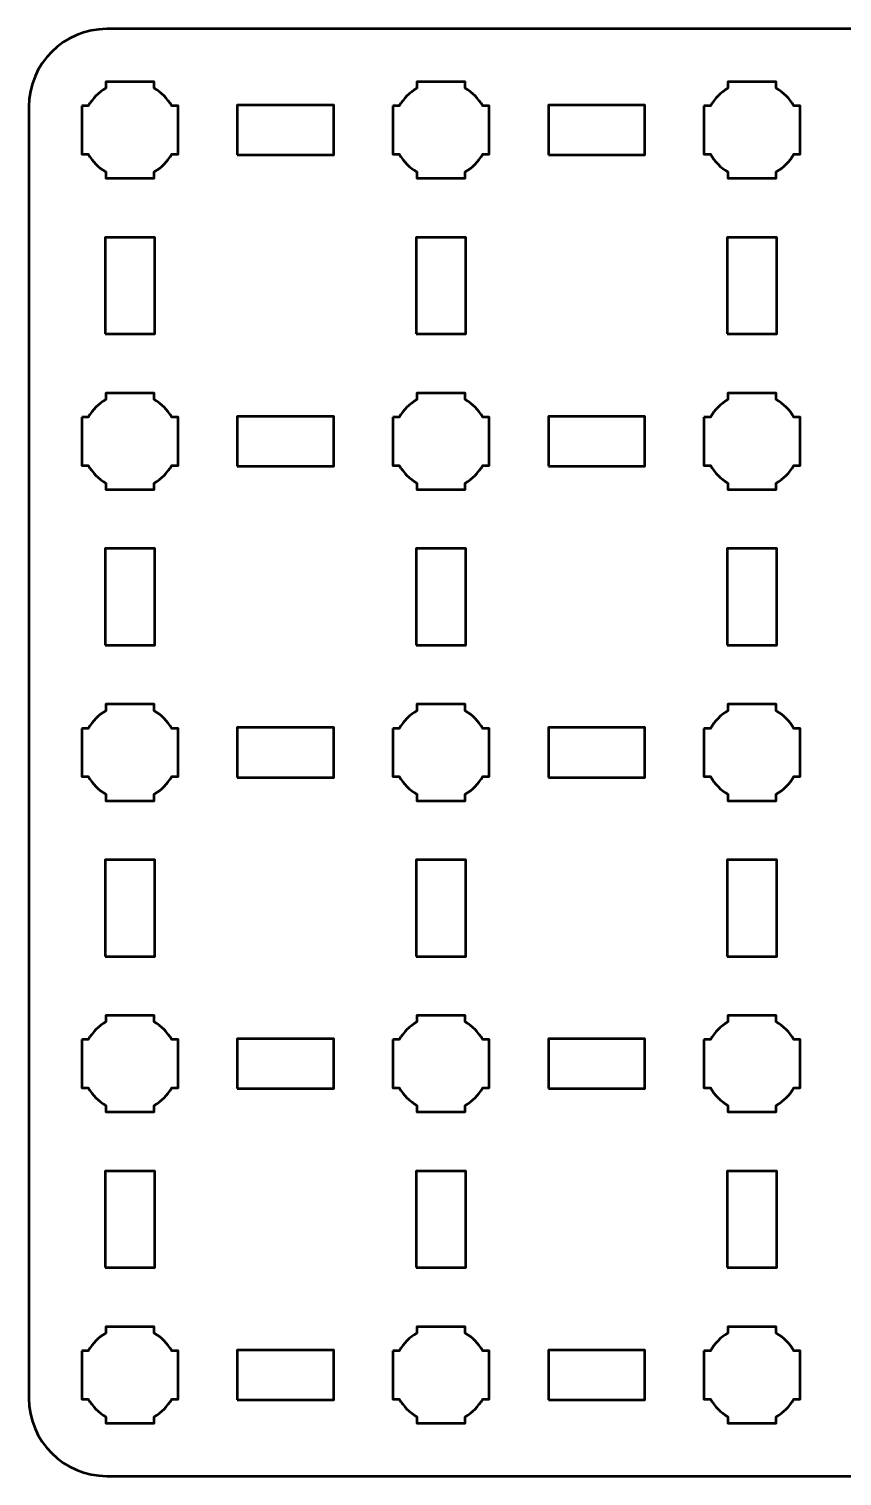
# Model space of a CAD drawing. Header units: centimetres. Extents: x -22.1 to 1.1, y -19.5 to -10.2.
# Drawn here: x -22.15 to -16.92, y -19.5 to -10.2 of the extents above; entities that cross this region are included whole.
import ezdxf

# ---------------------------------------------------------------- set-up
doc = ezdxf.new("R2010")
doc.units = ezdxf.units.CM
doc.header["$MEASUREMENT"] = 0
doc.layers.add('Layer 1', color=7, linetype='Continuous')

msp = doc.modelspace()

# ---------------------------------------------------------------- linework, layer by layer
at = {"layer": 'Layer 1', "color": 250, "lineweight": 53}
for points in [[(-20.81, -11.01), (-20.19, -11.01), (-20.19, -10.69), (-20.81, -10.69), (-20.81, -11.01)], [(-18.81, -11.01), (-18.19, -11.01), (-18.19, -10.69), (-18.81, -10.69), (-18.81, -11.01)], [(-21.66, -12.16), (-21.34, -12.16), (-21.34, -11.54), (-21.66, -11.54), (-21.66, -12.16)], [(-19.66, -12.16), (-19.34, -12.16), (-19.34, -11.54), (-19.66, -11.54), (-19.66, -12.16)], [(-17.66, -12.16), (-17.34, -12.16), (-17.34, -11.54), (-17.66, -11.54), (-17.66, -12.16)], [(-20.81, -13.01), (-20.19, -13.01), (-20.19, -12.69), (-20.81, -12.69), (-20.81, -13.01)], [(-18.81, -13.01), (-18.19, -13.01), (-18.19, -12.69), (-18.81, -12.69), (-18.81, -13.01)], [(-21.66, -14.16), (-21.34, -14.16), (-21.34, -13.54), (-21.66, -13.54), (-21.66, -14.16)], [(-19.66, -14.16), (-19.34, -14.16), (-19.34, -13.54), (-19.66, -13.54), (-19.66, -14.16)], [(-17.66, -14.16), (-17.34, -14.16), (-17.34, -13.54), (-17.66, -13.54), (-17.66, -14.16)], [(-20.81, -15.01), (-20.19, -15.01), (-20.19, -14.69), (-20.81, -14.69), (-20.81, -15.01)], [(-18.81, -15.01), (-18.19, -15.01), (-18.19, -14.69), (-18.81, -14.69), (-18.81, -15.01)], [(-21.66, -16.16), (-21.34, -16.16), (-21.34, -15.54), (-21.66, -15.54), (-21.66, -16.16)], [(-19.66, -16.16), (-19.34, -16.16), (-19.34, -15.54), (-19.66, -15.54), (-19.66, -16.16)], [(-17.66, -16.16), (-17.34, -16.16), (-17.34, -15.54), (-17.66, -15.54), (-17.66, -16.16)], [(-20.81, -17.01), (-20.19, -17.01), (-20.19, -16.69), (-20.81, -16.69), (-20.81, -17.01)], [(-18.81, -17.01), (-18.19, -17.01), (-18.19, -16.69), (-18.81, -16.69), (-18.81, -17.01)], [(-21.66, -18.16), (-21.34, -18.16), (-21.34, -17.54), (-21.66, -17.54), (-21.66, -18.16)], [(-19.66, -18.16), (-19.34, -18.16), (-19.34, -17.54), (-19.66, -17.54), (-19.66, -18.16)], [(-17.66, -18.16), (-17.34, -18.16), (-17.34, -17.54), (-17.66, -17.54), (-17.66, -18.16)], [(-20.81, -19.01), (-20.19, -19.01), (-20.19, -18.69), (-20.81, -18.69), (-20.81, -19.01)], [(-18.81, -19.01), (-18.19, -19.01), (-18.19, -18.69), (-18.81, -18.69), (-18.81, -19.01)]]:
    msp.add_lwpolyline(points, close=True, dxfattribs=at)
msp.add_open_spline([(-22.15, -19), (-22.15, -19), (-22.15, -10.7), (-22.15, -10.7), (-22.15, -10.7), (-22.15, -10.42391), (-21.92609, -10.2), (-21.65, -10.2), (-21.65, -10.2), (-21.65, -10.2), (0.65, -10.2), (0.65, -10.2), (0.65, -10.2), (0.92609, -10.2), (1.15, -10.42391), (1.15, -10.7), (1.15, -10.7), (1.15, -10.7), (1.15, -19), (1.15, -19), (1.15, -19), (1.15, -19.27609), (0.92609, -19.5), (0.65, -19.5), (0.65, -19.5), (0.65, -19.5), (-21.65, -19.5), (-21.65, -19.5), (-21.65, -19.5), (-21.92609, -19.5), (-22.15, -19.27609), (-22.15, -19)], degree=3, knots=[0, 0, 0, 0, 0.125, 0.125, 0.125, 0.125, 0.25, 0.25, 0.25, 0.25, 0.375, 0.375, 0.375, 0.375, 0.5, 0.5, 0.5, 0.5, 0.625, 0.625, 0.625, 0.625, 0.75, 0.75, 0.75, 0.75, 0.875, 0.875, 0.875, 0.875, 1, 1, 1, 1], dxfattribs=at)
at = {"layer": 'Layer 1', "lineweight": 53}
for points in [[(-21.81, -10.695), (-21.81, -10.695), (-21.76851, -10.695), (-21.76851, -10.695), (-21.76851, -10.695), (-21.74128, -10.64795), (-21.70205, -10.60872), (-21.655, -10.58149), (-21.655, -10.58149), (-21.655, -10.58149), (-21.655, -10.54), (-21.655, -10.54), (-21.655, -10.54), (-21.655, -10.54), (-21.5, -10.54), (-21.5, -10.54), (-21.5, -10.54), (-21.5, -10.54), (-21.345, -10.54), (-21.345, -10.54), (-21.345, -10.54), (-21.345, -10.54), (-21.345, -10.58149), (-21.345, -10.58149), (-21.345, -10.58149), (-21.29795, -10.60872), (-21.25872, -10.64795), (-21.23149, -10.695), (-21.23149, -10.695), (-21.23149, -10.695), (-21.19, -10.695), (-21.19, -10.695), (-21.19, -10.695), (-21.19, -10.695), (-21.19, -10.85), (-21.19, -10.85), (-21.19, -10.85), (-21.19, -10.85), (-21.19, -11.005), (-21.19, -11.005), (-21.19, -11.005), (-21.19, -11.005), (-21.23149, -11.005), (-21.23149, -11.005), (-21.23149, -11.005), (-21.25872, -11.05205), (-21.29795, -11.09128), (-21.345, -11.11851), (-21.345, -11.11851), (-21.345, -11.11851), (-21.345, -11.16), (-21.345, -11.16), (-21.345, -11.16), (-21.345, -11.16), (-21.5, -11.16), (-21.5, -11.16), (-21.5, -11.16), (-21.5, -11.16), (-21.655, -11.16), (-21.655, -11.16), (-21.655, -11.16), (-21.655, -11.16), (-21.655, -11.11851), (-21.655, -11.11851), (-21.655, -11.11851), (-21.70205, -11.09128), (-21.74128, -11.05205), (-21.76851, -11.005), (-21.76851, -11.005), (-21.76851, -11.005), (-21.81, -11.005), (-21.81, -11.005), (-21.81, -11.005), (-21.81, -11.005), (-21.81, -10.85), (-21.81, -10.85), (-21.81, -10.85), (-21.81, -10.85), (-21.81, -10.695), (-21.81, -10.695)], [(-19.81, -10.695), (-19.81, -10.695), (-19.76851, -10.695), (-19.76851, -10.695), (-19.76851, -10.695), (-19.74128, -10.64795), (-19.70205, -10.60872), (-19.655, -10.58149), (-19.655, -10.58149), (-19.655, -10.58149), (-19.655, -10.54), (-19.655, -10.54), (-19.655, -10.54), (-19.655, -10.54), (-19.5, -10.54), (-19.5, -10.54), (-19.5, -10.54), (-19.5, -10.54), (-19.345, -10.54), (-19.345, -10.54), (-19.345, -10.54), (-19.345, -10.54), (-19.345, -10.58149), (-19.345, -10.58149), (-19.345, -10.58149), (-19.29795, -10.60872), (-19.25872, -10.64795), (-19.23149, -10.695), (-19.23149, -10.695), (-19.23149, -10.695), (-19.19, -10.695), (-19.19, -10.695), (-19.19, -10.695), (-19.19, -10.695), (-19.19, -10.85), (-19.19, -10.85), (-19.19, -10.85), (-19.19, -10.85), (-19.19, -11.005), (-19.19, -11.005), (-19.19, -11.005), (-19.19, -11.005), (-19.23149, -11.005), (-19.23149, -11.005), (-19.23149, -11.005), (-19.25872, -11.05205), (-19.29795, -11.09128), (-19.345, -11.11851), (-19.345, -11.11851), (-19.345, -11.11851), (-19.345, -11.16), (-19.345, -11.16), (-19.345, -11.16), (-19.345, -11.16), (-19.5, -11.16), (-19.5, -11.16), (-19.5, -11.16), (-19.5, -11.16), (-19.655, -11.16), (-19.655, -11.16), (-19.655, -11.16), (-19.655, -11.16), (-19.655, -11.11851), (-19.655, -11.11851), (-19.655, -11.11851), (-19.70205, -11.09128), (-19.74128, -11.05205), (-19.76851, -11.005), (-19.76851, -11.005), (-19.76851, -11.005), (-19.81, -11.005), (-19.81, -11.005), (-19.81, -11.005), (-19.81, -11.005), (-19.81, -10.85), (-19.81, -10.85), (-19.81, -10.85), (-19.81, -10.85), (-19.81, -10.695), (-19.81, -10.695)], [(-17.81, -10.695), (-17.81, -10.695), (-17.76851, -10.695), (-17.76851, -10.695), (-17.76851, -10.695), (-17.74128, -10.64795), (-17.70205, -10.60872), (-17.655, -10.58149), (-17.655, -10.58149), (-17.655, -10.58149), (-17.655, -10.54), (-17.655, -10.54), (-17.655, -10.54), (-17.655, -10.54), (-17.5, -10.54), (-17.5, -10.54), (-17.5, -10.54), (-17.5, -10.54), (-17.345, -10.54), (-17.345, -10.54), (-17.345, -10.54), (-17.345, -10.54), (-17.345, -10.58149), (-17.345, -10.58149), (-17.345, -10.58149), (-17.29795, -10.60872), (-17.25872, -10.64795), (-17.23149, -10.695), (-17.23149, -10.695), (-17.23149, -10.695), (-17.19, -10.695), (-17.19, -10.695), (-17.19, -10.695), (-17.19, -10.695), (-17.19, -10.85), (-17.19, -10.85), (-17.19, -10.85), (-17.19, -10.85), (-17.19, -11.005), (-17.19, -11.005), (-17.19, -11.005), (-17.19, -11.005), (-17.23149, -11.005), (-17.23149, -11.005), (-17.23149, -11.005), (-17.25872, -11.05205), (-17.29795, -11.09128), (-17.345, -11.11851), (-17.345, -11.11851), (-17.345, -11.11851), (-17.345, -11.16), (-17.345, -11.16), (-17.345, -11.16), (-17.345, -11.16), (-17.5, -11.16), (-17.5, -11.16), (-17.5, -11.16), (-17.5, -11.16), (-17.655, -11.16), (-17.655, -11.16), (-17.655, -11.16), (-17.655, -11.16), (-17.655, -11.11851), (-17.655, -11.11851), (-17.655, -11.11851), (-17.70205, -11.09128), (-17.74128, -11.05205), (-17.76851, -11.005), (-17.76851, -11.005), (-17.76851, -11.005), (-17.81, -11.005), (-17.81, -11.005), (-17.81, -11.005), (-17.81, -11.005), (-17.81, -10.85), (-17.81, -10.85), (-17.81, -10.85), (-17.81, -10.85), (-17.81, -10.695), (-17.81, -10.695)], [(-21.81, -12.695), (-21.81, -12.695), (-21.76851, -12.695), (-21.76851, -12.695), (-21.76851, -12.695), (-21.74128, -12.64795), (-21.70205, -12.60872), (-21.655, -12.58149), (-21.655, -12.58149), (-21.655, -12.58149), (-21.655, -12.54), (-21.655, -12.54), (-21.655, -12.54), (-21.655, -12.54), (-21.5, -12.54), (-21.5, -12.54), (-21.5, -12.54), (-21.5, -12.54), (-21.345, -12.54), (-21.345, -12.54), (-21.345, -12.54), (-21.345, -12.54), (-21.345, -12.58149), (-21.345, -12.58149), (-21.345, -12.58149), (-21.29795, -12.60872), (-21.25872, -12.64795), (-21.23149, -12.695), (-21.23149, -12.695), (-21.23149, -12.695), (-21.19, -12.695), (-21.19, -12.695), (-21.19, -12.695), (-21.19, -12.695), (-21.19, -12.85), (-21.19, -12.85), (-21.19, -12.85), (-21.19, -12.85), (-21.19, -13.005), (-21.19, -13.005), (-21.19, -13.005), (-21.19, -13.005), (-21.23149, -13.005), (-21.23149, -13.005), (-21.23149, -13.005), (-21.25872, -13.05205), (-21.29795, -13.09128), (-21.345, -13.11851), (-21.345, -13.11851), (-21.345, -13.11851), (-21.345, -13.16), (-21.345, -13.16), (-21.345, -13.16), (-21.345, -13.16), (-21.5, -13.16), (-21.5, -13.16), (-21.5, -13.16), (-21.5, -13.16), (-21.655, -13.16), (-21.655, -13.16), (-21.655, -13.16), (-21.655, -13.16), (-21.655, -13.11851), (-21.655, -13.11851), (-21.655, -13.11851), (-21.70205, -13.09128), (-21.74128, -13.05205), (-21.76851, -13.005), (-21.76851, -13.005), (-21.76851, -13.005), (-21.81, -13.005), (-21.81, -13.005), (-21.81, -13.005), (-21.81, -13.005), (-21.81, -12.85), (-21.81, -12.85), (-21.81, -12.85), (-21.81, -12.85), (-21.81, -12.695), (-21.81, -12.695)], [(-19.81, -12.695), (-19.81, -12.695), (-19.76851, -12.695), (-19.76851, -12.695), (-19.76851, -12.695), (-19.74128, -12.64795), (-19.70205, -12.60872), (-19.655, -12.58149), (-19.655, -12.58149), (-19.655, -12.58149), (-19.655, -12.54), (-19.655, -12.54), (-19.655, -12.54), (-19.655, -12.54), (-19.5, -12.54), (-19.5, -12.54), (-19.5, -12.54), (-19.5, -12.54), (-19.345, -12.54), (-19.345, -12.54), (-19.345, -12.54), (-19.345, -12.54), (-19.345, -12.58149), (-19.345, -12.58149), (-19.345, -12.58149), (-19.29795, -12.60872), (-19.25872, -12.64795), (-19.23149, -12.695), (-19.23149, -12.695), (-19.23149, -12.695), (-19.19, -12.695), (-19.19, -12.695), (-19.19, -12.695), (-19.19, -12.695), (-19.19, -12.85), (-19.19, -12.85), (-19.19, -12.85), (-19.19, -12.85), (-19.19, -13.005), (-19.19, -13.005), (-19.19, -13.005), (-19.19, -13.005), (-19.23149, -13.005), (-19.23149, -13.005), (-19.23149, -13.005), (-19.25872, -13.05205), (-19.29795, -13.09128), (-19.345, -13.11851), (-19.345, -13.11851), (-19.345, -13.11851), (-19.345, -13.16), (-19.345, -13.16), (-19.345, -13.16), (-19.345, -13.16), (-19.5, -13.16), (-19.5, -13.16), (-19.5, -13.16), (-19.5, -13.16), (-19.655, -13.16), (-19.655, -13.16), (-19.655, -13.16), (-19.655, -13.16), (-19.655, -13.11851), (-19.655, -13.11851), (-19.655, -13.11851), (-19.70205, -13.09128), (-19.74128, -13.05205), (-19.76851, -13.005), (-19.76851, -13.005), (-19.76851, -13.005), (-19.81, -13.005), (-19.81, -13.005), (-19.81, -13.005), (-19.81, -13.005), (-19.81, -12.85), (-19.81, -12.85), (-19.81, -12.85), (-19.81, -12.85), (-19.81, -12.695), (-19.81, -12.695)], [(-17.81, -12.695), (-17.81, -12.695), (-17.76851, -12.695), (-17.76851, -12.695), (-17.76851, -12.695), (-17.74128, -12.64795), (-17.70205, -12.60872), (-17.655, -12.58149), (-17.655, -12.58149), (-17.655, -12.58149), (-17.655, -12.54), (-17.655, -12.54), (-17.655, -12.54), (-17.655, -12.54), (-17.5, -12.54), (-17.5, -12.54), (-17.5, -12.54), (-17.5, -12.54), (-17.345, -12.54), (-17.345, -12.54), (-17.345, -12.54), (-17.345, -12.54), (-17.345, -12.58149), (-17.345, -12.58149), (-17.345, -12.58149), (-17.29795, -12.60872), (-17.25872, -12.64795), (-17.23149, -12.695), (-17.23149, -12.695), (-17.23149, -12.695), (-17.19, -12.695), (-17.19, -12.695), (-17.19, -12.695), (-17.19, -12.695), (-17.19, -12.85), (-17.19, -12.85), (-17.19, -12.85), (-17.19, -12.85), (-17.19, -13.005), (-17.19, -13.005), (-17.19, -13.005), (-17.19, -13.005), (-17.23149, -13.005), (-17.23149, -13.005), (-17.23149, -13.005), (-17.25872, -13.05205), (-17.29795, -13.09128), (-17.345, -13.11851), (-17.345, -13.11851), (-17.345, -13.11851), (-17.345, -13.16), (-17.345, -13.16), (-17.345, -13.16), (-17.345, -13.16), (-17.5, -13.16), (-17.5, -13.16), (-17.5, -13.16), (-17.5, -13.16), (-17.655, -13.16), (-17.655, -13.16), (-17.655, -13.16), (-17.655, -13.16), (-17.655, -13.11851), (-17.655, -13.11851), (-17.655, -13.11851), (-17.70205, -13.09128), (-17.74128, -13.05205), (-17.76851, -13.005), (-17.76851, -13.005), (-17.76851, -13.005), (-17.81, -13.005), (-17.81, -13.005), (-17.81, -13.005), (-17.81, -13.005), (-17.81, -12.85), (-17.81, -12.85), (-17.81, -12.85), (-17.81, -12.85), (-17.81, -12.695), (-17.81, -12.695)], [(-21.81, -14.695), (-21.81, -14.695), (-21.76851, -14.695), (-21.76851, -14.695), (-21.76851, -14.695), (-21.74128, -14.64795), (-21.70205, -14.60872), (-21.655, -14.58149), (-21.655, -14.58149), (-21.655, -14.58149), (-21.655, -14.54), (-21.655, -14.54), (-21.655, -14.54), (-21.655, -14.54), (-21.5, -14.54), (-21.5, -14.54), (-21.5, -14.54), (-21.5, -14.54), (-21.345, -14.54), (-21.345, -14.54), (-21.345, -14.54), (-21.345, -14.54), (-21.345, -14.58149), (-21.345, -14.58149), (-21.345, -14.58149), (-21.29795, -14.60872), (-21.25872, -14.64795), (-21.23149, -14.695), (-21.23149, -14.695), (-21.23149, -14.695), (-21.19, -14.695), (-21.19, -14.695), (-21.19, -14.695), (-21.19, -14.695), (-21.19, -14.85), (-21.19, -14.85), (-21.19, -14.85), (-21.19, -14.85), (-21.19, -15.005), (-21.19, -15.005), (-21.19, -15.005), (-21.19, -15.005), (-21.23149, -15.005), (-21.23149, -15.005), (-21.23149, -15.005), (-21.25872, -15.05205), (-21.29795, -15.09128), (-21.345, -15.11851), (-21.345, -15.11851), (-21.345, -15.11851), (-21.345, -15.16), (-21.345, -15.16), (-21.345, -15.16), (-21.345, -15.16), (-21.5, -15.16), (-21.5, -15.16), (-21.5, -15.16), (-21.5, -15.16), (-21.655, -15.16), (-21.655, -15.16), (-21.655, -15.16), (-21.655, -15.16), (-21.655, -15.11851), (-21.655, -15.11851), (-21.655, -15.11851), (-21.70205, -15.09128), (-21.74128, -15.05205), (-21.76851, -15.005), (-21.76851, -15.005), (-21.76851, -15.005), (-21.81, -15.005), (-21.81, -15.005), (-21.81, -15.005), (-21.81, -15.005), (-21.81, -14.85), (-21.81, -14.85), (-21.81, -14.85), (-21.81, -14.85), (-21.81, -14.695), (-21.81, -14.695)], [(-19.81, -14.695), (-19.81, -14.695), (-19.76851, -14.695), (-19.76851, -14.695), (-19.76851, -14.695), (-19.74128, -14.64795), (-19.70205, -14.60872), (-19.655, -14.58149), (-19.655, -14.58149), (-19.655, -14.58149), (-19.655, -14.54), (-19.655, -14.54), (-19.655, -14.54), (-19.655, -14.54), (-19.5, -14.54), (-19.5, -14.54), (-19.5, -14.54), (-19.5, -14.54), (-19.345, -14.54), (-19.345, -14.54), (-19.345, -14.54), (-19.345, -14.54), (-19.345, -14.58149), (-19.345, -14.58149), (-19.345, -14.58149), (-19.29795, -14.60872), (-19.25872, -14.64795), (-19.23149, -14.695), (-19.23149, -14.695), (-19.23149, -14.695), (-19.19, -14.695), (-19.19, -14.695), (-19.19, -14.695), (-19.19, -14.695), (-19.19, -14.85), (-19.19, -14.85), (-19.19, -14.85), (-19.19, -14.85), (-19.19, -15.005), (-19.19, -15.005), (-19.19, -15.005), (-19.19, -15.005), (-19.23149, -15.005), (-19.23149, -15.005), (-19.23149, -15.005), (-19.25872, -15.05205), (-19.29795, -15.09128), (-19.345, -15.11851), (-19.345, -15.11851), (-19.345, -15.11851), (-19.345, -15.16), (-19.345, -15.16), (-19.345, -15.16), (-19.345, -15.16), (-19.5, -15.16), (-19.5, -15.16), (-19.5, -15.16), (-19.5, -15.16), (-19.655, -15.16), (-19.655, -15.16), (-19.655, -15.16), (-19.655, -15.16), (-19.655, -15.11851), (-19.655, -15.11851), (-19.655, -15.11851), (-19.70205, -15.09128), (-19.74128, -15.05205), (-19.76851, -15.005), (-19.76851, -15.005), (-19.76851, -15.005), (-19.81, -15.005), (-19.81, -15.005), (-19.81, -15.005), (-19.81, -15.005), (-19.81, -14.85), (-19.81, -14.85), (-19.81, -14.85), (-19.81, -14.85), (-19.81, -14.695), (-19.81, -14.695)], [(-17.81, -14.695), (-17.81, -14.695), (-17.76851, -14.695), (-17.76851, -14.695), (-17.76851, -14.695), (-17.74128, -14.64795), (-17.70205, -14.60872), (-17.655, -14.58149), (-17.655, -14.58149), (-17.655, -14.58149), (-17.655, -14.54), (-17.655, -14.54), (-17.655, -14.54), (-17.655, -14.54), (-17.5, -14.54), (-17.5, -14.54), (-17.5, -14.54), (-17.5, -14.54), (-17.345, -14.54), (-17.345, -14.54), (-17.345, -14.54), (-17.345, -14.54), (-17.345, -14.58149), (-17.345, -14.58149), (-17.345, -14.58149), (-17.29795, -14.60872), (-17.25872, -14.64795), (-17.23149, -14.695), (-17.23149, -14.695), (-17.23149, -14.695), (-17.19, -14.695), (-17.19, -14.695), (-17.19, -14.695), (-17.19, -14.695), (-17.19, -14.85), (-17.19, -14.85), (-17.19, -14.85), (-17.19, -14.85), (-17.19, -15.005), (-17.19, -15.005), (-17.19, -15.005), (-17.19, -15.005), (-17.23149, -15.005), (-17.23149, -15.005), (-17.23149, -15.005), (-17.25872, -15.05205), (-17.29795, -15.09128), (-17.345, -15.11851), (-17.345, -15.11851), (-17.345, -15.11851), (-17.345, -15.16), (-17.345, -15.16), (-17.345, -15.16), (-17.345, -15.16), (-17.5, -15.16), (-17.5, -15.16), (-17.5, -15.16), (-17.5, -15.16), (-17.655, -15.16), (-17.655, -15.16), (-17.655, -15.16), (-17.655, -15.16), (-17.655, -15.11851), (-17.655, -15.11851), (-17.655, -15.11851), (-17.70205, -15.09128), (-17.74128, -15.05205), (-17.76851, -15.005), (-17.76851, -15.005), (-17.76851, -15.005), (-17.81, -15.005), (-17.81, -15.005), (-17.81, -15.005), (-17.81, -15.005), (-17.81, -14.85), (-17.81, -14.85), (-17.81, -14.85), (-17.81, -14.85), (-17.81, -14.695), (-17.81, -14.695)], [(-21.81, -16.695), (-21.81, -16.695), (-21.76851, -16.695), (-21.76851, -16.695), (-21.76851, -16.695), (-21.74128, -16.64795), (-21.70205, -16.60872), (-21.655, -16.58149), (-21.655, -16.58149), (-21.655, -16.58149), (-21.655, -16.54), (-21.655, -16.54), (-21.655, -16.54), (-21.655, -16.54), (-21.5, -16.54), (-21.5, -16.54), (-21.5, -16.54), (-21.5, -16.54), (-21.345, -16.54), (-21.345, -16.54), (-21.345, -16.54), (-21.345, -16.54), (-21.345, -16.58149), (-21.345, -16.58149), (-21.345, -16.58149), (-21.29795, -16.60872), (-21.25872, -16.64795), (-21.23149, -16.695), (-21.23149, -16.695), (-21.23149, -16.695), (-21.19, -16.695), (-21.19, -16.695), (-21.19, -16.695), (-21.19, -16.695), (-21.19, -16.85), (-21.19, -16.85), (-21.19, -16.85), (-21.19, -16.85), (-21.19, -17.005), (-21.19, -17.005), (-21.19, -17.005), (-21.19, -17.005), (-21.23149, -17.005), (-21.23149, -17.005), (-21.23149, -17.005), (-21.25872, -17.05205), (-21.29795, -17.09128), (-21.345, -17.11851), (-21.345, -17.11851), (-21.345, -17.11851), (-21.345, -17.16), (-21.345, -17.16), (-21.345, -17.16), (-21.345, -17.16), (-21.5, -17.16), (-21.5, -17.16), (-21.5, -17.16), (-21.5, -17.16), (-21.655, -17.16), (-21.655, -17.16), (-21.655, -17.16), (-21.655, -17.16), (-21.655, -17.11851), (-21.655, -17.11851), (-21.655, -17.11851), (-21.70205, -17.09128), (-21.74128, -17.05205), (-21.76851, -17.005), (-21.76851, -17.005), (-21.76851, -17.005), (-21.81, -17.005), (-21.81, -17.005), (-21.81, -17.005), (-21.81, -17.005), (-21.81, -16.85), (-21.81, -16.85), (-21.81, -16.85), (-21.81, -16.85), (-21.81, -16.695), (-21.81, -16.695)], [(-19.81, -16.695), (-19.81, -16.695), (-19.76851, -16.695), (-19.76851, -16.695), (-19.76851, -16.695), (-19.74128, -16.64795), (-19.70205, -16.60872), (-19.655, -16.58149), (-19.655, -16.58149), (-19.655, -16.58149), (-19.655, -16.54), (-19.655, -16.54), (-19.655, -16.54), (-19.655, -16.54), (-19.5, -16.54), (-19.5, -16.54), (-19.5, -16.54), (-19.5, -16.54), (-19.345, -16.54), (-19.345, -16.54), (-19.345, -16.54), (-19.345, -16.54), (-19.345, -16.58149), (-19.345, -16.58149), (-19.345, -16.58149), (-19.29795, -16.60872), (-19.25872, -16.64795), (-19.23149, -16.695), (-19.23149, -16.695), (-19.23149, -16.695), (-19.19, -16.695), (-19.19, -16.695), (-19.19, -16.695), (-19.19, -16.695), (-19.19, -16.85), (-19.19, -16.85), (-19.19, -16.85), (-19.19, -16.85), (-19.19, -17.005), (-19.19, -17.005), (-19.19, -17.005), (-19.19, -17.005), (-19.23149, -17.005), (-19.23149, -17.005), (-19.23149, -17.005), (-19.25872, -17.05205), (-19.29795, -17.09128), (-19.345, -17.11851), (-19.345, -17.11851), (-19.345, -17.11851), (-19.345, -17.16), (-19.345, -17.16), (-19.345, -17.16), (-19.345, -17.16), (-19.5, -17.16), (-19.5, -17.16), (-19.5, -17.16), (-19.5, -17.16), (-19.655, -17.16), (-19.655, -17.16), (-19.655, -17.16), (-19.655, -17.16), (-19.655, -17.11851), (-19.655, -17.11851), (-19.655, -17.11851), (-19.70205, -17.09128), (-19.74128, -17.05205), (-19.76851, -17.005), (-19.76851, -17.005), (-19.76851, -17.005), (-19.81, -17.005), (-19.81, -17.005), (-19.81, -17.005), (-19.81, -17.005), (-19.81, -16.85), (-19.81, -16.85), (-19.81, -16.85), (-19.81, -16.85), (-19.81, -16.695), (-19.81, -16.695)], [(-17.81, -16.695), (-17.81, -16.695), (-17.76851, -16.695), (-17.76851, -16.695), (-17.76851, -16.695), (-17.74128, -16.64795), (-17.70205, -16.60872), (-17.655, -16.58149), (-17.655, -16.58149), (-17.655, -16.58149), (-17.655, -16.54), (-17.655, -16.54), (-17.655, -16.54), (-17.655, -16.54), (-17.5, -16.54), (-17.5, -16.54), (-17.5, -16.54), (-17.5, -16.54), (-17.345, -16.54), (-17.345, -16.54), (-17.345, -16.54), (-17.345, -16.54), (-17.345, -16.58149), (-17.345, -16.58149), (-17.345, -16.58149), (-17.29795, -16.60872), (-17.25872, -16.64795), (-17.23149, -16.695), (-17.23149, -16.695), (-17.23149, -16.695), (-17.19, -16.695), (-17.19, -16.695), (-17.19, -16.695), (-17.19, -16.695), (-17.19, -16.85), (-17.19, -16.85), (-17.19, -16.85), (-17.19, -16.85), (-17.19, -17.005), (-17.19, -17.005), (-17.19, -17.005), (-17.19, -17.005), (-17.23149, -17.005), (-17.23149, -17.005), (-17.23149, -17.005), (-17.25872, -17.05205), (-17.29795, -17.09128), (-17.345, -17.11851), (-17.345, -17.11851), (-17.345, -17.11851), (-17.345, -17.16), (-17.345, -17.16), (-17.345, -17.16), (-17.345, -17.16), (-17.5, -17.16), (-17.5, -17.16), (-17.5, -17.16), (-17.5, -17.16), (-17.655, -17.16), (-17.655, -17.16), (-17.655, -17.16), (-17.655, -17.16), (-17.655, -17.11851), (-17.655, -17.11851), (-17.655, -17.11851), (-17.70205, -17.09128), (-17.74128, -17.05205), (-17.76851, -17.005), (-17.76851, -17.005), (-17.76851, -17.005), (-17.81, -17.005), (-17.81, -17.005), (-17.81, -17.005), (-17.81, -17.005), (-17.81, -16.85), (-17.81, -16.85), (-17.81, -16.85), (-17.81, -16.85), (-17.81, -16.695), (-17.81, -16.695)], [(-21.81, -18.695), (-21.81, -18.695), (-21.76851, -18.695), (-21.76851, -18.695), (-21.76851, -18.695), (-21.74128, -18.64795), (-21.70205, -18.60872), (-21.655, -18.58149), (-21.655, -18.58149), (-21.655, -18.58149), (-21.655, -18.54), (-21.655, -18.54), (-21.655, -18.54), (-21.655, -18.54), (-21.5, -18.54), (-21.5, -18.54), (-21.5, -18.54), (-21.5, -18.54), (-21.345, -18.54), (-21.345, -18.54), (-21.345, -18.54), (-21.345, -18.54), (-21.345, -18.58149), (-21.345, -18.58149), (-21.345, -18.58149), (-21.29795, -18.60872), (-21.25872, -18.64795), (-21.23149, -18.695), (-21.23149, -18.695), (-21.23149, -18.695), (-21.19, -18.695), (-21.19, -18.695), (-21.19, -18.695), (-21.19, -18.695), (-21.19, -18.85), (-21.19, -18.85), (-21.19, -18.85), (-21.19, -18.85), (-21.19, -19.005), (-21.19, -19.005), (-21.19, -19.005), (-21.19, -19.005), (-21.23149, -19.005), (-21.23149, -19.005), (-21.23149, -19.005), (-21.25872, -19.05205), (-21.29795, -19.09128), (-21.345, -19.11851), (-21.345, -19.11851), (-21.345, -19.11851), (-21.345, -19.16), (-21.345, -19.16), (-21.345, -19.16), (-21.345, -19.16), (-21.5, -19.16), (-21.5, -19.16), (-21.5, -19.16), (-21.5, -19.16), (-21.655, -19.16), (-21.655, -19.16), (-21.655, -19.16), (-21.655, -19.16), (-21.655, -19.11851), (-21.655, -19.11851), (-21.655, -19.11851), (-21.70205, -19.09128), (-21.74128, -19.05205), (-21.76851, -19.005), (-21.76851, -19.005), (-21.76851, -19.005), (-21.81, -19.005), (-21.81, -19.005), (-21.81, -19.005), (-21.81, -19.005), (-21.81, -18.85), (-21.81, -18.85), (-21.81, -18.85), (-21.81, -18.85), (-21.81, -18.695), (-21.81, -18.695)], [(-19.81, -18.695), (-19.81, -18.695), (-19.76851, -18.695), (-19.76851, -18.695), (-19.76851, -18.695), (-19.74128, -18.64795), (-19.70205, -18.60872), (-19.655, -18.58149), (-19.655, -18.58149), (-19.655, -18.58149), (-19.655, -18.54), (-19.655, -18.54), (-19.655, -18.54), (-19.655, -18.54), (-19.5, -18.54), (-19.5, -18.54), (-19.5, -18.54), (-19.5, -18.54), (-19.345, -18.54), (-19.345, -18.54), (-19.345, -18.54), (-19.345, -18.54), (-19.345, -18.58149), (-19.345, -18.58149), (-19.345, -18.58149), (-19.29795, -18.60872), (-19.25872, -18.64795), (-19.23149, -18.695), (-19.23149, -18.695), (-19.23149, -18.695), (-19.19, -18.695), (-19.19, -18.695), (-19.19, -18.695), (-19.19, -18.695), (-19.19, -18.85), (-19.19, -18.85), (-19.19, -18.85), (-19.19, -18.85), (-19.19, -19.005), (-19.19, -19.005), (-19.19, -19.005), (-19.19, -19.005), (-19.23149, -19.005), (-19.23149, -19.005), (-19.23149, -19.005), (-19.25872, -19.05205), (-19.29795, -19.09128), (-19.345, -19.11851), (-19.345, -19.11851), (-19.345, -19.11851), (-19.345, -19.16), (-19.345, -19.16), (-19.345, -19.16), (-19.345, -19.16), (-19.5, -19.16), (-19.5, -19.16), (-19.5, -19.16), (-19.5, -19.16), (-19.655, -19.16), (-19.655, -19.16), (-19.655, -19.16), (-19.655, -19.16), (-19.655, -19.11851), (-19.655, -19.11851), (-19.655, -19.11851), (-19.70205, -19.09128), (-19.74128, -19.05205), (-19.76851, -19.005), (-19.76851, -19.005), (-19.76851, -19.005), (-19.81, -19.005), (-19.81, -19.005), (-19.81, -19.005), (-19.81, -19.005), (-19.81, -18.85), (-19.81, -18.85), (-19.81, -18.85), (-19.81, -18.85), (-19.81, -18.695), (-19.81, -18.695)], [(-17.81, -18.695), (-17.81, -18.695), (-17.76851, -18.695), (-17.76851, -18.695), (-17.76851, -18.695), (-17.74128, -18.64795), (-17.70205, -18.60872), (-17.655, -18.58149), (-17.655, -18.58149), (-17.655, -18.58149), (-17.655, -18.54), (-17.655, -18.54), (-17.655, -18.54), (-17.655, -18.54), (-17.5, -18.54), (-17.5, -18.54), (-17.5, -18.54), (-17.5, -18.54), (-17.345, -18.54), (-17.345, -18.54), (-17.345, -18.54), (-17.345, -18.54), (-17.345, -18.58149), (-17.345, -18.58149), (-17.345, -18.58149), (-17.29795, -18.60872), (-17.25872, -18.64795), (-17.23149, -18.695), (-17.23149, -18.695), (-17.23149, -18.695), (-17.19, -18.695), (-17.19, -18.695), (-17.19, -18.695), (-17.19, -18.695), (-17.19, -18.85), (-17.19, -18.85), (-17.19, -18.85), (-17.19, -18.85), (-17.19, -19.005), (-17.19, -19.005), (-17.19, -19.005), (-17.19, -19.005), (-17.23149, -19.005), (-17.23149, -19.005), (-17.23149, -19.005), (-17.25872, -19.05205), (-17.29795, -19.09128), (-17.345, -19.11851), (-17.345, -19.11851), (-17.345, -19.11851), (-17.345, -19.16), (-17.345, -19.16), (-17.345, -19.16), (-17.345, -19.16), (-17.5, -19.16), (-17.5, -19.16), (-17.5, -19.16), (-17.5, -19.16), (-17.655, -19.16), (-17.655, -19.16), (-17.655, -19.16), (-17.655, -19.16), (-17.655, -19.11851), (-17.655, -19.11851), (-17.655, -19.11851), (-17.70205, -19.09128), (-17.74128, -19.05205), (-17.76851, -19.005), (-17.76851, -19.005), (-17.76851, -19.005), (-17.81, -19.005), (-17.81, -19.005), (-17.81, -19.005), (-17.81, -19.005), (-17.81, -18.85), (-17.81, -18.85), (-17.81, -18.85), (-17.81, -18.85), (-17.81, -18.695), (-17.81, -18.695)]]:
    msp.add_open_spline(points, degree=3, knots=[0, 0, 0, 0, 0.05, 0.05, 0.05, 0.05, 0.1, 0.1, 0.1, 0.1, 0.15, 0.15, 0.15, 0.15, 0.2, 0.2, 0.2, 0.2, 0.25, 0.25, 0.25, 0.25, 0.3, 0.3, 0.3, 0.3, 0.35, 0.35, 0.35, 0.35, 0.4, 0.4, 0.4, 0.4, 0.45, 0.45, 0.45, 0.45, 0.5, 0.5, 0.5, 0.5, 0.55, 0.55, 0.55, 0.55, 0.6, 0.6, 0.6, 0.6, 0.65, 0.65, 0.65, 0.65, 0.7, 0.7, 0.7, 0.7, 0.75, 0.75, 0.75, 0.75, 0.8, 0.8, 0.8, 0.8, 0.85, 0.85, 0.85, 0.85, 0.9, 0.9, 0.9, 0.9, 0.95, 0.95, 0.95, 0.95, 1, 1, 1, 1], dxfattribs=at)

doc.saveas('drawing.dxf')
